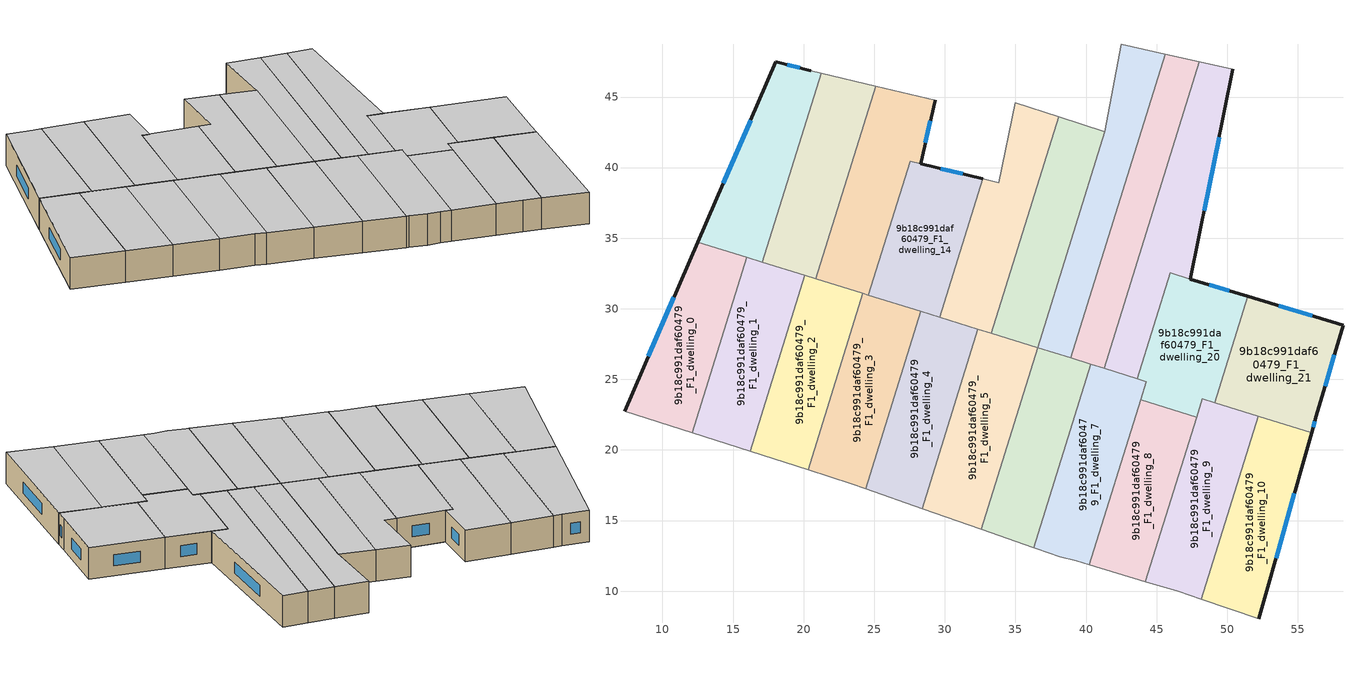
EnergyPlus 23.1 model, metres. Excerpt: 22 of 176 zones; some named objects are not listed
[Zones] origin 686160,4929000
9b18c991daf60479_F1_dwelling_0
 floor to 9b18c991daf60479_F0_dwelling_0 (EU_floor_Construction): 15.96,33.64 12.1,21.22 7.31,22.76 12.5,34.72 z3
 wall outside (EU_wall_Construction): 12.5,34.72 7.31,22.76 z3:6
 wall to 9b18c991daf60479_F1_dwelling_1 (EU_wall_Construction): 12.1,21.22 15.96,33.64 z3:6
 wall adiabatic (EU_wall_Construction): 7.31,22.76 12.1,21.22 z3:6
 wall to 9b18c991daf60479_F1_dwelling_11 (EU_wall_Construction): 15.96,33.64 12.5,34.72 z3:6
 window (EU_Window_Construction): 10.81,30.83 9,26.65 z3.98:5.02
 ceiling to 9b18c991daf60479_F2_dwelling_0 (EU_floor_Construction): 12.1,21.22 15.96,33.64 12.5,34.72 7.31,22.76 z6
9b18c991daf60479_F1_dwelling_1
 floor to 9b18c991daf60479_F0_dwelling_1 (EU_floor_Construction): 20.08,32.36 16.21,19.9 12.1,21.22 15.96,33.64 z3
 wall to 9b18c991daf60479_F1_dwelling_2 (EU_wall_Construction): 16.21,19.9 20.08,32.36 z3:6
 wall adiabatic (EU_wall_Construction): 12.1,21.22 16.21,19.9 z3:6
 wall to 9b18c991daf60479_F1_dwelling_12 (EU_wall_Construction): 20.08,32.36 17.08,33.3 z3:6
 wall to 9b18c991daf60479_F1_dwelling_11 (EU_wall_Construction): 17.08,33.3 15.96,33.64 z3:6
 ceiling to 9b18c991daf60479_F2_dwelling_1 (EU_floor_Construction): 16.21,19.9 20.08,32.36 15.96,33.64 12.1,21.22 z6
9b18c991daf60479_F1_dwelling_10
 floor to 9b18c991daf60479_F0_dwelling_10 (EU_floor_Construction): 55.98,21.21 52.24,8.05 48.17,9.43 52.2,22.39 z3
 wall outside (EU_wall_Construction): 52.24,8.05 55.98,21.21 z3:6
 wall adiabatic (EU_wall_Construction): 48.17,9.43 52.24,8.05 z3:6
 wall to 9b18c991daf60479_F1_dwelling_9 (EU_wall_Construction): 52.2,22.39 48.17,9.43 z3:6
 wall to 9b18c991daf60479_F1_dwelling_21 (EU_wall_Construction): 55.98,21.21 52.2,22.39 z3:6
 window (EU_Window_Construction): 53.46,12.33 54.76,16.93 z3.98:5.02
 ceiling to 9b18c991daf60479_F2_dwelling_10 (EU_floor_Construction): 52.24,8.05 55.98,21.21 52.2,22.39 48.17,9.43 z6
9b18c991daf60479_F1_dwelling_11
 floor to 9b18c991daf60479_F0_dwelling_11 (EU_floor_Construction): 21.24,46.69 17.08,33.3 12.5,34.72 18.04,47.5 20.51,46.87 z3
 wall outside (EU_wall_Construction): 20.51,46.87 18.04,47.5 12.5,34.72 z3:6
 wall adiabatic (EU_wall_Construction): 21.24,46.69 20.51,46.87 z3:6
 wall to 9b18c991daf60479_F1_dwelling_12 (EU_wall_Construction): 17.08,33.3 21.24,46.69 z3:6
 window (EU_Window_Construction): 16.24,43.34 14.3,38.87 / 19.71,47.07 18.85,47.29 z3.98:5.02
 ceiling to 9b18c991daf60479_F2_dwelling_11 (EU_floor_Construction): 17.08,33.3 21.24,46.69 20.51,46.87 18.04,47.5 12.5,34.72 z6
9b18c991daf60479_F1_dwelling_12
 floor to 9b18c991daf60479_F0_dwelling_12 (EU_floor_Construction): 25.11,45.77 20.87,32.12 17.08,33.3 21.24,46.69 z3
 wall to 9b18c991daf60479_F1_dwelling_13 (EU_wall_Construction): 20.87,32.12 25.11,45.77 z3:6
 wall adiabatic (EU_wall_Construction): 25.11,45.77 21.24,46.69 z3:6
 wall to 9b18c991daf60479_F1_dwelling_2 (EU_wall_Construction): 20.08,32.36 20.87,32.12 z3:6
 ceiling to 9b18c991daf60479_F2_dwelling_12 (EU_floor_Construction): 20.87,32.12 25.11,45.77 21.24,46.69 17.08,33.3 z6
9b18c991daf60479_F1_dwelling_13
 floor to 9b18c991daf60479_F0_dwelling_13 (EU_floor_Construction): 29.32,44.78 28.28,40.29 27.54,40.47 24.59,30.96 20.87,32.12 25.11,45.77 z3
 wall outside (EU_wall_Construction): 28.28,40.29 29.32,44.78 z3:6
 wall to 9b18c991daf60479_F1_dwelling_14 (EU_wall_Construction): 27.54,40.47 28.28,40.29 / 24.59,30.96 27.54,40.46 z3:6
 wall adiabatic (EU_wall_Construction): 29.32,44.78 25.11,45.77 z3:6
 wall to 9b18c991daf60479_F1_dwelling_2 (EU_wall_Construction): 20.87,32.12 24.19,31.09 z3:6
 wall to 9b18c991daf60479_F1_dwelling_3 (EU_wall_Construction): 24.19,31.09 24.59,30.96 z3:6
 window (EU_Window_Construction): 28.62,41.75 28.98,43.31 z3.98:5.02
 ceiling to 9b18c991daf60479_F2_dwelling_13 (EU_floor_Construction): 24.59,30.96 27.54,40.47 28.28,40.29 29.32,44.78 25.11,45.77 20.87,32.12 z6
9b18c991daf60479_F1_dwelling_14
 floor to 9b18c991daf60479_F0_dwelling_14 (EU_floor_Construction): 32.69,39.2 29.65,29.39 24.59,30.96 27.54,40.46 z3
 wall outside (EU_wall_Construction): 32.69,39.2 28.29,40.28 z3:6
 wall to 9b18c991daf60479_F1_dwelling_15 (EU_wall_Construction): 29.65,29.39 32.69,39.2 z3:6
 wall to 9b18c991daf60479_F1_dwelling_3 (EU_wall_Construction): 24.59,30.96 28.29,29.81 z3:6
 wall to 9b18c991daf60479_F1_dwelling_4 (EU_wall_Construction): 28.29,29.81 29.64,29.39 z3:6
 window (EU_Window_Construction): 31.26,39.55 29.72,39.93 z3.98:5.02
 ceiling to 9b18c991daf60479_F2_dwelling_14 (EU_floor_Construction): 29.65,29.39 32.69,39.2 27.54,40.46 24.59,30.96 z6
9b18c991daf60479_F1_dwelling_15
 floor to 9b18c991daf60479_F0_dwelling_15 (EU_floor_Construction): 38.06,43.62 33.29,28.26 29.65,29.39 32.69,39.2 33.82,38.92 35,44.61 z3
 wall adiabatic (EU_wall_Construction): 38.06,43.62 35,44.61 33.82,38.92 32.69,39.2 z3:6
 wall to 9b18c991daf60479_F1_dwelling_16 (EU_wall_Construction): 33.29,28.26 38.06,43.62 z3:6
 wall to 9b18c991daf60479_F1_dwelling_4 (EU_wall_Construction): 29.65,29.39 32.35,28.55 z3:6
 wall to 9b18c991daf60479_F1_dwelling_5 (EU_wall_Construction): 32.35,28.55 33.28,28.26 z3:6
 ceiling to 9b18c991daf60479_F2_dwelling_15 (EU_floor_Construction): 33.29,28.26 38.06,43.62 35,44.61 33.82,38.92 32.69,39.2 29.65,29.39 z6
9b18c991daf60479_F1_dwelling_16
 floor to 9b18c991daf60479_F0_dwelling_16 (EU_floor_Construction): 41.33,42.55 36.58,27.24 33.29,28.26 38.06,43.62 z3
 wall adiabatic (EU_wall_Construction): 41.33,42.55 38.06,43.62 z3:6
 wall to 9b18c991daf60479_F1_dwelling_17 (EU_wall_Construction): 36.58,27.24 41.33,42.55 z3:6
 wall to 9b18c991daf60479_F1_dwelling_5 (EU_wall_Construction): 33.29,28.26 36.58,27.24 z3:6
 ceiling to 9b18c991daf60479_F2_dwelling_16 (EU_floor_Construction): 36.58,27.24 41.33,42.55 38.06,43.62 33.29,28.26 z6
9b18c991daf60479_F1_dwelling_17
 floor to 9b18c991daf60479_F0_dwelling_17 (EU_floor_Construction): 45.6,48.04 38.91,26.51 36.58,27.24 41.33,42.55 42.48,48.74 z3
 wall adiabatic (EU_wall_Construction): 45.6,48.04 42.48,48.74 41.33,42.55 z3:6
 wall to 9b18c991daf60479_F1_dwelling_18 (EU_wall_Construction): 38.91,26.51 45.6,48.04 z3:6
 wall to 9b18c991daf60479_F1_dwelling_6 (EU_wall_Construction): 36.58,27.24 38.91,26.51 z3:6
 ceiling to 9b18c991daf60479_F2_dwelling_17 (EU_floor_Construction): 38.91,26.51 45.6,48.04 42.48,48.74 41.33,42.55 36.58,27.24 z6
9b18c991daf60479_F1_dwelling_18
 floor to 9b18c991daf60479_F0_dwelling_18 (EU_floor_Construction): 48.03,47.5 41.28,25.78 38.91,26.51 45.6,48.04 z3
 wall adiabatic (EU_wall_Construction): 48.03,47.5 45.6,48.04 z3:6
 wall to 9b18c991daf60479_F1_dwelling_19 (EU_wall_Construction): 41.28,25.78 48.03,47.5 z3:6
 wall to 9b18c991daf60479_F1_dwelling_7 (EU_wall_Construction): 40.33,26.07 41.28,25.78 z3:6
 wall to 9b18c991daf60479_F1_dwelling_6 (EU_wall_Construction): 38.91,26.51 40.33,26.07 z3:6
 ceiling to 9b18c991daf60479_F2_dwelling_18 (EU_floor_Construction): 41.28,25.78 48.03,47.5 45.6,48.04 38.91,26.51 z6
9b18c991daf60479_F1_dwelling_19
 floor to 9b18c991daf60479_F0_dwelling_19 (EU_floor_Construction): 50.41,46.97 47.39,32.11 45.96,32.54 43.63,25.05 41.28,25.78 48.03,47.5 z3
 wall outside (EU_wall_Construction): 47.39,32.11 50.41,46.97 z3:6
 wall adiabatic (EU_wall_Construction): 50.41,46.97 48.03,47.5 z3:6
 wall to 9b18c991daf60479_F1_dwelling_20 (EU_wall_Construction): 43.63,25.05 45.96,32.54 47.39,32.11 z3:6
 wall to 9b18c991daf60479_F1_dwelling_7 (EU_wall_Construction): 41.28,25.78 43.63,25.05 z3:6
 window (EU_Window_Construction): 48.37,36.94 49.43,42.13 z3.98:5.02
 ceiling to 9b18c991daf60479_F2_dwelling_19 (EU_floor_Construction): 43.63,25.05 45.96,32.54 47.39,32.11 50.41,46.97 48.03,47.5 41.28,25.78 z6
9b18c991daf60479_F1_dwelling_2
 floor to 9b18c991daf60479_F0_dwelling_2 (EU_floor_Construction): 24.19,31.09 20.31,18.58 16.21,19.9 20.08,32.36 z3
 wall to 9b18c991daf60479_F1_dwelling_3 (EU_wall_Construction): 20.31,18.58 24.19,31.09 z3:6
 wall adiabatic (EU_wall_Construction): 16.21,19.9 20.31,18.58 z3:6
 ceiling to 9b18c991daf60479_F2_dwelling_2 (EU_floor_Construction): 20.31,18.58 24.19,31.09 20.08,32.36 16.21,19.9 z6
9b18c991daf60479_F1_dwelling_20
 floor to 9b18c991daf60479_F0_dwelling_20 (EU_floor_Construction): 51.46,30.87 49.12,23.34 48.23,23.62 47.83,22.33 43.87,23.56 44.28,24.85 43.64,25.05 45.96,32.54 z3
 wall outside (EU_wall_Construction): 51.46,30.87 47.39,32.1 z3:6
 wall to 9b18c991daf60479_F1_dwelling_21 (EU_wall_Construction): 49.12,23.34 51.46,30.87 z3:6
 wall to 9b18c991daf60479_F1_dwelling_8 (EU_wall_Construction): 43.87,23.56 47.83,22.33 z3:6
 wall to 9b18c991daf60479_F1_dwelling_9 (EU_wall_Construction): 47.83,22.33 48.23,23.62 49.12,23.34 z3:6
 wall to 9b18c991daf60479_F1_dwelling_7 (EU_wall_Construction): 43.64,25.05 44.28,24.85 43.87,23.56 z3:6
 window (EU_Window_Construction): 50.13,31.27 48.71,31.7 z3.98:5.02
 ceiling to 9b18c991daf60479_F2_dwelling_20 (EU_floor_Construction): 49.12,23.34 51.46,30.87 45.96,32.54 43.64,25.05 44.28,24.85 43.87,23.56 47.83,22.33 48.23,23.62 z6
9b18c991daf60479_F1_dwelling_21
 floor to 9b18c991daf60479_F0_dwelling_21 (EU_floor_Construction): 58.2,28.83 56.32,22.42 55.98,21.21 49.12,23.34 51.46,30.87 z3
 wall outside (EU_wall_Construction): 55.98,21.21 56.32,22.42 58.2,28.83 51.46,30.87 z3:6
 wall to 9b18c991daf60479_F1_dwelling_9 (EU_wall_Construction): 49.12,23.34 52.2,22.39 z3:6
 window (EU_Window_Construction): 56.01,29.49 53.65,30.21 / 56.93,24.5 57.59,26.74 / 56.09,21.6 56.21,22.02 z3.98:5.02
 ceiling to 9b18c991daf60479_F2_dwelling_21 (EU_floor_Construction): 55.98,21.21 56.32,22.42 58.2,28.83 51.46,30.87 49.12,23.34 z6
9b18c991daf60479_F1_dwelling_3
 floor to 9b18c991daf60479_F0_dwelling_3 (EU_floor_Construction): 28.29,29.81 24.39,17.25 23.36,17.61 20.31,18.58 24.19,31.09 z3
 wall to 9b18c991daf60479_F1_dwelling_4 (EU_wall_Construction): 24.39,17.25 28.29,29.81 z3:6
 wall adiabatic (EU_wall_Construction): 20.31,18.58 23.36,17.61 24.39,17.25 z3:6
 ceiling to 9b18c991daf60479_F2_dwelling_3 (EU_floor_Construction): 24.39,17.25 28.29,29.81 24.19,31.09 20.31,18.58 23.36,17.61 z6
9b18c991daf60479_F1_dwelling_4
 floor to 9b18c991daf60479_F0_dwelling_4 (EU_floor_Construction): 32.35,28.55 28.4,15.85 24.39,17.25 28.29,29.81 z3
 wall to 9b18c991daf60479_F1_dwelling_5 (EU_wall_Construction): 28.4,15.85 32.35,28.55 z3:6
 wall adiabatic (EU_wall_Construction): 24.39,17.25 28.4,15.85 z3:6
 ceiling to 9b18c991daf60479_F2_dwelling_4 (EU_floor_Construction): 28.4,15.85 32.35,28.55 28.29,29.81 24.39,17.25 z6
9b18c991daf60479_F1_dwelling_5
 floor to 9b18c991daf60479_F0_dwelling_5 (EU_floor_Construction): 36.58,27.24 32.58,14.38 28.4,15.85 32.35,28.55 z3
 wall to 9b18c991daf60479_F1_dwelling_6 (EU_wall_Construction): 32.58,14.38 36.58,27.24 z3:6
 wall adiabatic (EU_wall_Construction): 28.4,15.85 32.58,14.38 z3:6
 ceiling to 9b18c991daf60479_F2_dwelling_5 (EU_floor_Construction): 32.58,14.38 36.58,27.24 32.35,28.55 28.4,15.85 z6
9b18c991daf60479_F1_dwelling_6
 floor to 9b18c991daf60479_F0_dwelling_6 (EU_floor_Construction): 40.33,26.07 36.3,13.09 32.58,14.38 36.58,27.24 z3
 wall adiabatic (EU_wall_Construction): 32.58,14.38 36.3,13.09 z3:6
 wall to 9b18c991daf60479_F1_dwelling_7 (EU_wall_Construction): 36.3,13.09 40.33,26.07 z3:6
 ceiling to 9b18c991daf60479_F2_dwelling_6 (EU_floor_Construction): 36.3,13.09 40.33,26.07 36.58,27.24 32.58,14.38 z6
9b18c991daf60479_F1_dwelling_7
 floor to 9b18c991daf60479_F0_dwelling_7 (EU_floor_Construction): 44.28,24.85 40.24,11.87 39.29,12.16 38.14,12.43 36.5,13.02 36.3,13.09 40.33,26.07 z3
 wall adiabatic (EU_wall_Construction): 36.3,13.09 36.5,13.02 38.14,12.43 39.29,12.16 40.24,11.87 z3:6
 wall to 9b18c991daf60479_F1_dwelling_8 (EU_wall_Construction): 40.24,11.87 43.87,23.56 z3:6
 ceiling to 9b18c991daf60479_F2_dwelling_7 (EU_floor_Construction): 40.24,11.87 44.28,24.85 40.33,26.07 36.3,13.09 36.5,13.02 38.14,12.43 39.29,12.16 z6
9b18c991daf60479_F1_dwelling_8
 floor to 9b18c991daf60479_F0_dwelling_8 (EU_floor_Construction): 47.83,22.33 44.21,10.68 40.24,11.87 43.87,23.56 z3
 wall adiabatic (EU_wall_Construction): 40.24,11.87 44.21,10.68 z3:6
 wall to 9b18c991daf60479_F1_dwelling_9 (EU_wall_Construction): 44.21,10.68 47.83,22.33 z3:6
 ceiling to 9b18c991daf60479_F2_dwelling_8 (EU_floor_Construction): 44.21,10.68 47.83,22.33 43.87,23.56 40.24,11.87 z6
9b18c991daf60479_F1_dwelling_9
 floor to 9b18c991daf60479_F0_dwelling_9 (EU_floor_Construction): 52.2,22.39 48.17,9.43 46.52,9.99 44.21,10.68 48.23,23.62 z3
 wall adiabatic (EU_wall_Construction): 44.21,10.68 46.52,9.99 48.17,9.43 z3:6
 ceiling to 9b18c991daf60479_F2_dwelling_9 (EU_floor_Construction): 48.17,9.43 52.2,22.39 48.23,23.62 44.21,10.68 46.52,9.99 z6
[Building]
EU S2 Campaign: North Axis=0; Terrain=City; Solar Distribution=FullExterior
[Site:Location]
Bologna: Latitude=44.5; Longitude=11.25; Time Zone=1; Elevation=37
[SizingPeriod:WeatherFileDays]
AnnualSizingPeriod: Begin Month=1; Begin Day of Month=1; End Month=12; End Day of Month=31; Day of Week for Start Day=Monday; Use Weather File Daylight Saving Period=No; Use Weather File Rain and Snow Indicators=No
[MATERIAL]
EU_InternalMass_Material: Roughness=MediumRough; Thickness=0.1; Conductivity=1; Density=1800; Specific Heat=900; Thermal Absorptance=0.9; Solar Absorptance=0.7; Visible Absorptance=0.7
[MATERIAL:NOMASS] Roughness=MediumRough; Thermal Absorptance=0.9; Solar Absorptance=0.7; Visible Absorptance=0.7
Name | Thermal Resistance
EU_wall_NoMass | 0.905828
EU_floor_NoMass | 0.67114
[WINDOWMATERIAL:SIMPLEGLAZINGSYSTEM]
EU_Window_SimpleGlazing: UFactor=4.52486; Solar Heat Gain Coefficient=0.85; Visible Transmittance=0.85
[CONSTRUCTION]
EU_wall_Construction: EU_wall_NoMass
EU_floor_Construction: EU_floor_NoMass
EU_Window_Construction: EU_Window_SimpleGlazing
EU_InternalMass_Construction: EU_InternalMass_Material
[ZONE] Type=1; Multiplier=1; Ceiling Height=autocalculate; Floor Area=autocalculate; Part of Total Floor Area=Yes
Name | Volume
9b18c991daf60479_F1_dwelling_0 | 168.732
9b18c991daf60479_F1_dwelling_1 | 168.704
9b18c991daf60479_F1_dwelling_10 | 168.722
9b18c991daf60479_F1_dwelling_11 | 168.71
9b18c991daf60479_F1_dwelling_12 | 168.747
9b18c991daf60479_F1_dwelling_13 | 176.865
9b18c991daf60479_F1_dwelling_14 | 160.482
9b18c991daf60479_F1_dwelling_15 | 168.712
9b18c991daf60479_F1_dwelling_16 | 166.007
9b18c991daf60479_F1_dwelling_17 | 171.425
9b18c991daf60479_F1_dwelling_18 | 168.713
9b18c991daf60479_F1_dwelling_19 | 201.921
9b18c991daf60479_F1_dwelling_2 | 168.715
9b18c991daf60479_F1_dwelling_20 | 152.236
9b18c991daf60479_F1_dwelling_21 | 168.708
9b18c991daf60479_F1_dwelling_3; 9b18c991daf60479_F1_dwelling_9 | 168.719
9b18c991daf60479_F1_dwelling_4 | 168.702
9b18c991daf60479_F1_dwelling_5 | 177.752
9b18c991daf60479_F1_dwelling_6 | 159.712
9b18c991daf60479_F1_dwelling_7 | 168.714
9b18c991daf60479_F1_dwelling_8 | 151.936
[INTERNALMASS] Construction=EU_InternalMass_Construction
Name | Zone or ZoneList | Surface Area
9b18c991daf60479_F1_dwelling_0_EU_InternalMass | 9b18c991daf60479_F1_dwelling_0 | 56.2443
9b18c991daf60479_F1_dwelling_1_EU_InternalMass | 9b18c991daf60479_F1_dwelling_1 | 56.2346
9b18c991daf60479_F1_dwelling_2_EU_InternalMass | 9b18c991daf60479_F1_dwelling_2 | 56.2382
9b18c991daf60479_F1_dwelling_3_EU_InternalMass | 9b18c991daf60479_F1_dwelling_3 | 56.2398
9b18c991daf60479_F1_dwelling_4_EU_InternalMass | 9b18c991daf60479_F1_dwelling_4 | 56.234
9b18c991daf60479_F1_dwelling_5_EU_InternalMass | 9b18c991daf60479_F1_dwelling_5 | 59.2505
9b18c991daf60479_F1_dwelling_6_EU_InternalMass | 9b18c991daf60479_F1_dwelling_6 | 53.2371
9b18c991daf60479_F1_dwelling_7_EU_InternalMass | 9b18c991daf60479_F1_dwelling_7 | 56.2377
9b18c991daf60479_F1_dwelling_8_EU_InternalMass | 9b18c991daf60479_F1_dwelling_8 | 50.641
9b18c991daf60479_F1_dwelling_9_EU_InternalMass | 9b18c991daf60479_F1_dwelling_9 | 56.2395
9b18c991daf60479_F1_dwelling_10_EU_InternalMass | 9b18c991daf60479_F1_dwelling_10 | 56.2407
9b18c991daf60479_F1_dwelling_11_EU_InternalMass | 9b18c991daf60479_F1_dwelling_11 | 56.237
9b18c991daf60479_F1_dwelling_12_EU_InternalMass | 9b18c991daf60479_F1_dwelling_12 | 56.249
9b18c991daf60479_F1_dwelling_13_EU_InternalMass | 9b18c991daf60479_F1_dwelling_13 | 58.9541
9b18c991daf60479_F1_dwelling_14_EU_InternalMass | 9b18c991daf60479_F1_dwelling_14 | 53.5093
9b18c991daf60479_F1_dwelling_15_EU_InternalMass | 9b18c991daf60479_F1_dwelling_15 | 56.2372
9b18c991daf60479_F1_dwelling_16_EU_InternalMass | 9b18c991daf60479_F1_dwelling_16 | 55.3355
9b18c991daf60479_F1_dwelling_17_EU_InternalMass | 9b18c991daf60479_F1_dwelling_17 | 57.1422
9b18c991daf60479_F1_dwelling_18_EU_InternalMass | 9b18c991daf60479_F1_dwelling_18 | 56.2373
9b18c991daf60479_F1_dwelling_19_EU_InternalMass | 9b18c991daf60479_F1_dwelling_19 | 67.3081
9b18c991daf60479_F1_dwelling_20_EU_InternalMass | 9b18c991daf60479_F1_dwelling_20 | 50.7654
9b18c991daf60479_F1_dwelling_21_EU_InternalMass | 9b18c991daf60479_F1_dwelling_21 | 56.2363
[OTHEREQUIPMENT] Fuel Type=Electricity; Design Level Calculation Method=Watts/Area; Power per Zone Floor Area=1; Fraction Latent=0; Fraction Radiant=0; Fraction Lost=0; Carbon Dioxide Generation Rate=0; EndUse Subcategory=EU_Step8_InternalGains
Name | Zone or ZoneList or Space or SpaceList | Schedule
EU_Step8_InternalGain_9b18c991daf60479_F1_dwelling_0_f000 | 9b18c991daf60479_F1_dwelling_0 | EU_Step8_GainSchedule_9b18c991daf60479_F1_dwelling_0_f000
EU_Step8_InternalGain_9b18c991daf60479_F1_dwelling_1_f000 | 9b18c991daf60479_F1_dwelling_1 | EU_Step8_GainSchedule_9b18c991daf60479_F1_dwelling_1_f000
EU_Step8_InternalGain_9b18c991daf60479_F1_dwelling_2_f000 | 9b18c991daf60479_F1_dwelling_2 | EU_Step8_GainSchedule_9b18c991daf60479_F1_dwelling_2_f000
EU_Step8_InternalGain_9b18c991daf60479_F1_dwelling_3_f000 | 9b18c991daf60479_F1_dwelling_3 | EU_Step8_GainSchedule_9b18c991daf60479_F1_dwelling_3_f000
EU_Step8_InternalGain_9b18c991daf60479_F1_dwelling_4_f000 | 9b18c991daf60479_F1_dwelling_4 | EU_Step8_GainSchedule_9b18c991daf60479_F1_dwelling_4_f000
EU_Step8_InternalGain_9b18c991daf60479_F1_dwelling_5_f000 | 9b18c991daf60479_F1_dwelling_5 | EU_Step8_GainSchedule_9b18c991daf60479_F1_dwelling_5_f000
EU_Step8_InternalGain_9b18c991daf60479_F1_dwelling_6_f000 | 9b18c991daf60479_F1_dwelling_6 | EU_Step8_GainSchedule_9b18c991daf60479_F1_dwelling_6_f000
EU_Step8_InternalGain_9b18c991daf60479_F1_dwelling_7_f000 | 9b18c991daf60479_F1_dwelling_7 | EU_Step8_GainSchedule_9b18c991daf60479_F1_dwelling_7_f000
EU_Step8_InternalGain_9b18c991daf60479_F1_dwelling_8_f000 | 9b18c991daf60479_F1_dwelling_8 | EU_Step8_GainSchedule_9b18c991daf60479_F1_dwelling_8_f000
EU_Step8_InternalGain_9b18c991daf60479_F1_dwelling_9_f000 | 9b18c991daf60479_F1_dwelling_9 | EU_Step8_GainSchedule_9b18c991daf60479_F1_dwelling_9_f000
EU_Step8_InternalGain_9b18c991daf60479_F1_dwelling_10_f000 | 9b18c991daf60479_F1_dwelling_10 | EU_Step8_GainSchedule_9b18c991daf60479_F1_dwelling_10_f000
EU_Step8_InternalGain_9b18c991daf60479_F1_dwelling_11_f000 | 9b18c991daf60479_F1_dwelling_11 | EU_Step8_GainSchedule_9b18c991daf60479_F1_dwelling_11_f000
EU_Step8_InternalGain_9b18c991daf60479_F1_dwelling_12_f000 | 9b18c991daf60479_F1_dwelling_12 | EU_Step8_GainSchedule_9b18c991daf60479_F1_dwelling_12_f000
EU_Step8_InternalGain_9b18c991daf60479_F1_dwelling_13_f000 | 9b18c991daf60479_F1_dwelling_13 | EU_Step8_GainSchedule_9b18c991daf60479_F1_dwelling_13_f000
EU_Step8_InternalGain_9b18c991daf60479_F1_dwelling_14_f000 | 9b18c991daf60479_F1_dwelling_14 | EU_Step8_GainSchedule_9b18c991daf60479_F1_dwelling_14_f000
EU_Step8_InternalGain_9b18c991daf60479_F1_dwelling_15_f000 | 9b18c991daf60479_F1_dwelling_15 | EU_Step8_GainSchedule_9b18c991daf60479_F1_dwelling_15_f000
EU_Step8_InternalGain_9b18c991daf60479_F1_dwelling_16_f000 | 9b18c991daf60479_F1_dwelling_16 | EU_Step8_GainSchedule_9b18c991daf60479_F1_dwelling_16_f000
EU_Step8_InternalGain_9b18c991daf60479_F1_dwelling_17_f000 | 9b18c991daf60479_F1_dwelling_17 | EU_Step8_GainSchedule_9b18c991daf60479_F1_dwelling_17_f000
EU_Step8_InternalGain_9b18c991daf60479_F1_dwelling_18_f000 | 9b18c991daf60479_F1_dwelling_18 | EU_Step8_GainSchedule_9b18c991daf60479_F1_dwelling_18_f000
EU_Step8_InternalGain_9b18c991daf60479_F1_dwelling_19_f000 | 9b18c991daf60479_F1_dwelling_19 | EU_Step8_GainSchedule_9b18c991daf60479_F1_dwelling_19_f000
EU_Step8_InternalGain_9b18c991daf60479_F1_dwelling_20_f000 | 9b18c991daf60479_F1_dwelling_20 | EU_Step8_GainSchedule_9b18c991daf60479_F1_dwelling_20_f000
EU_Step8_InternalGain_9b18c991daf60479_F1_dwelling_21_f000 | 9b18c991daf60479_F1_dwelling_21 | EU_Step8_GainSchedule_9b18c991daf60479_F1_dwelling_21_f000
[ZONEVENTILATION:DESIGNFLOWRATE] Schedule=EU_AlwaysOn; Design Flow Rate Calculation Method=AirChanges/Hour; Air Changes per Hour=0.73129; Ventilation Type=Natural; Fan Pressure Rise=0; Fan Total Efficiency=1; Constant Term Coefficient=1; Temperature Term Coefficient=0; Velocity Term Coefficient=0; Velocity Squared Term Coefficient=0; Minimum Indoor Temperature=-100; Maximum Indoor Temperature=100; Delta Temperature=-100; Minimum Outdoor Temperature=-100; Maximum Outdoor Temperature=100; Maximum Wind Speed=40
Name | Zone or ZoneList or Space or SpaceList
EU_ConstantAir_9b18c991daf60479_F1_dwelling_0 | 9b18c991daf60479_F1_dwelling_0
EU_ConstantAir_9b18c991daf60479_F1_dwelling_1 | 9b18c991daf60479_F1_dwelling_1
EU_ConstantAir_9b18c991daf60479_F1_dwelling_2 | 9b18c991daf60479_F1_dwelling_2
EU_ConstantAir_9b18c991daf60479_F1_dwelling_3 | 9b18c991daf60479_F1_dwelling_3
EU_ConstantAir_9b18c991daf60479_F1_dwelling_4 | 9b18c991daf60479_F1_dwelling_4
EU_ConstantAir_9b18c991daf60479_F1_dwelling_5 | 9b18c991daf60479_F1_dwelling_5
EU_ConstantAir_9b18c991daf60479_F1_dwelling_6 | 9b18c991daf60479_F1_dwelling_6
EU_ConstantAir_9b18c991daf60479_F1_dwelling_7 | 9b18c991daf60479_F1_dwelling_7
EU_ConstantAir_9b18c991daf60479_F1_dwelling_8 | 9b18c991daf60479_F1_dwelling_8
EU_ConstantAir_9b18c991daf60479_F1_dwelling_9 | 9b18c991daf60479_F1_dwelling_9
EU_ConstantAir_9b18c991daf60479_F1_dwelling_10 | 9b18c991daf60479_F1_dwelling_10
EU_ConstantAir_9b18c991daf60479_F1_dwelling_11 | 9b18c991daf60479_F1_dwelling_11
EU_ConstantAir_9b18c991daf60479_F1_dwelling_12 | 9b18c991daf60479_F1_dwelling_12
EU_ConstantAir_9b18c991daf60479_F1_dwelling_13 | 9b18c991daf60479_F1_dwelling_13
EU_ConstantAir_9b18c991daf60479_F1_dwelling_14 | 9b18c991daf60479_F1_dwelling_14
EU_ConstantAir_9b18c991daf60479_F1_dwelling_15 | 9b18c991daf60479_F1_dwelling_15
EU_ConstantAir_9b18c991daf60479_F1_dwelling_16 | 9b18c991daf60479_F1_dwelling_16
EU_ConstantAir_9b18c991daf60479_F1_dwelling_17 | 9b18c991daf60479_F1_dwelling_17
EU_ConstantAir_9b18c991daf60479_F1_dwelling_18 | 9b18c991daf60479_F1_dwelling_18
EU_ConstantAir_9b18c991daf60479_F1_dwelling_19 | 9b18c991daf60479_F1_dwelling_19
EU_ConstantAir_9b18c991daf60479_F1_dwelling_20 | 9b18c991daf60479_F1_dwelling_20
EU_ConstantAir_9b18c991daf60479_F1_dwelling_21 | 9b18c991daf60479_F1_dwelling_21
[HVACTEMPLATE:ZONE:IDEALLOADSAIRSYSTEM] System Availability Schedule=EU_AlwaysOn; Maximum Heating Supply Air Temperature=50; Minimum Cooling Supply Air Temperature=13; Maximum Heating Supply Air Humidity Ratio=0.0156; Minimum Cooling Supply Air Humidity Ratio=0.0077; Heating Limit=NoLimit; Cooling Limit=NoLimit; Heating Availability Schedule=EU_AlwaysOn; Cooling Availability Schedule=EU_CoolingOff; Dehumidification Control Type=ConstantSensibleHeatRatio; Cooling Sensible Heat Ratio=0.7; Dehumidification Setpoint=60; Humidification Control Type=None; Humidification Setpoint=30; Outdoor Air Method=None; Outdoor Air Flow Rate per Person=0.00944; Outdoor Air Flow Rate per Zone Floor Area=0; Outdoor Air Flow Rate per Zone=0; Demand Controlled Ventilation Type=None; Outdoor Air Economizer Type=NoEconomizer; Heat Recovery Type=None; Sensible Heat Recovery Effectiveness=0.7; Latent Heat Recovery Effectiveness=0.65
Name | Template Thermostat
9b18c991daf60479_F1_dwelling_0 | EU_HeatOnly_9b18c991daf60479_F1_dwelling_0
9b18c991daf60479_F1_dwelling_1 | EU_HeatOnly_9b18c991daf60479_F1_dwelling_1
9b18c991daf60479_F1_dwelling_2 | EU_HeatOnly_9b18c991daf60479_F1_dwelling_2
9b18c991daf60479_F1_dwelling_3 | EU_HeatOnly_9b18c991daf60479_F1_dwelling_3
9b18c991daf60479_F1_dwelling_4 | EU_HeatOnly_9b18c991daf60479_F1_dwelling_4
9b18c991daf60479_F1_dwelling_5 | EU_HeatOnly_9b18c991daf60479_F1_dwelling_5
9b18c991daf60479_F1_dwelling_6 | EU_HeatOnly_9b18c991daf60479_F1_dwelling_6
9b18c991daf60479_F1_dwelling_7 | EU_HeatOnly_9b18c991daf60479_F1_dwelling_7
9b18c991daf60479_F1_dwelling_8 | EU_HeatOnly_9b18c991daf60479_F1_dwelling_8
9b18c991daf60479_F1_dwelling_9 | EU_HeatOnly_9b18c991daf60479_F1_dwelling_9
9b18c991daf60479_F1_dwelling_10 | EU_HeatOnly_9b18c991daf60479_F1_dwelling_10
9b18c991daf60479_F1_dwelling_11 | EU_HeatOnly_9b18c991daf60479_F1_dwelling_11
9b18c991daf60479_F1_dwelling_12 | EU_HeatOnly_9b18c991daf60479_F1_dwelling_12
9b18c991daf60479_F1_dwelling_13 | EU_HeatOnly_9b18c991daf60479_F1_dwelling_13
9b18c991daf60479_F1_dwelling_14 | EU_HeatOnly_9b18c991daf60479_F1_dwelling_14
9b18c991daf60479_F1_dwelling_15 | EU_HeatOnly_9b18c991daf60479_F1_dwelling_15
9b18c991daf60479_F1_dwelling_16 | EU_HeatOnly_9b18c991daf60479_F1_dwelling_16
9b18c991daf60479_F1_dwelling_17 | EU_HeatOnly_9b18c991daf60479_F1_dwelling_17
9b18c991daf60479_F1_dwelling_18 | EU_HeatOnly_9b18c991daf60479_F1_dwelling_18
9b18c991daf60479_F1_dwelling_19 | EU_HeatOnly_9b18c991daf60479_F1_dwelling_19
9b18c991daf60479_F1_dwelling_20 | EU_HeatOnly_9b18c991daf60479_F1_dwelling_20
9b18c991daf60479_F1_dwelling_21 | EU_HeatOnly_9b18c991daf60479_F1_dwelling_21
[SIZING:ZONE] Zone Cooling Design Supply Air Temperature Input Method=SupplyAirTemperature; Zone Cooling Design Supply Air Temperature=13; Zone Heating Design Supply Air Temperature Input Method=SupplyAirTemperature; Zone Heating Design Supply Air Temperature=50; Zone Cooling Design Supply Air Humidity Ratio=0.008; Zone Heating Design Supply Air Humidity Ratio=0.008; Cooling Design Air Flow Method=DesignDay; Cooling Design Air Flow Rate=0; Cooling Minimum Air Flow per Zone Floor Area=0.000762; Cooling Minimum Air Flow=0; Cooling Minimum Air Flow Fraction=0.2; Heating Design Air Flow Method=DesignDay; Heating Design Air Flow Rate=0; Heating Maximum Air Flow per Zone Floor Area=0.002032; Heating Maximum Air Flow=0.141576; Heating Maximum Air Flow Fraction=0.3; Account for Dedicated Outdoor Air System=No; Dedicated Outdoor Air System Control Strategy=NeutralSupplyAir; Dedicated Outdoor Air Low Setpoint Temperature for Design=autosize; Dedicated Outdoor Air High Setpoint Temperature for Design=autosize; Zone Load Sizing Method=Sensible Load Only No Latent Load; Zone Latent Cooling Design Supply Air Humidity Ratio Input Method=HumidityRatioDifference; Zone Cooling Design Supply Air Humidity Ratio Difference=0.005; Zone Latent Heating Design Supply Air Humidity Ratio Input Method=HumidityRatioDifference; Zone Humidification Design Supply Air Humidity Ratio Difference=0.005
9b18c991daf60479_F1_dwelling_0; 9b18c991daf60479_F1_dwelling_1; 9b18c991daf60479_F1_dwelling_2; 9b18c991daf60479_F1_dwelling_3; 9b18c991daf60479_F1_dwelling_4; 9b18c991daf60479_F1_dwelling_5; 9b18c991daf60479_F1_dwelling_6; 9b18c991daf60479_F1_dwelling_7; 9b18c991daf60479_F1_dwelling_8; 9b18c991daf60479_F1_dwelling_9; 9b18c991daf60479_F1_dwelling_10; 9b18c991daf60479_F1_dwelling_11; 9b18c991daf60479_F1_dwelling_12; 9b18c991daf60479_F1_dwelling_13; 9b18c991daf60479_F1_dwelling_14; 9b18c991daf60479_F1_dwelling_15; 9b18c991daf60479_F1_dwelling_16; 9b18c991daf60479_F1_dwelling_17; 9b18c991daf60479_F1_dwelling_18; 9b18c991daf60479_F1_dwelling_19; 9b18c991daf60479_F1_dwelling_20; 9b18c991daf60479_F1_dwelling_21
[SCHEDULE:CONSTANT]
Name | Hourly Value
EU_AlwaysOn | 1
EU_CoolingOff | 0
[SCHEDULE:FILE] Column Number=1; Rows to Skip at Top=0; Number of Hours of Data=8760; Column Separator=Comma; Interpolate to Timestep=No; Minutes per Item=60; Adjust Schedule for Daylight Savings=Yes
Name | File
EU_Step8_GainSchedule_9b18c991daf60479_F1_dwelling_0_f000 | ../../schedules/9b18c991daf60479/9b18c991daf60479_F1_dwelling_0_f000_gain.csv
EU_Step8_GainSchedule_9b18c991daf60479_F1_dwelling_1_f000 | ../../schedules/9b18c991daf60479/9b18c991daf60479_F1_dwelling_1_f000_gain.csv
EU_Step8_GainSchedule_9b18c991daf60479_F1_dwelling_2_f000 | ../../schedules/9b18c991daf60479/9b18c991daf60479_F1_dwelling_2_f000_gain.csv
EU_Step8_GainSchedule_9b18c991daf60479_F1_dwelling_3_f000 | ../../schedules/9b18c991daf60479/9b18c991daf60479_F1_dwelling_3_f000_gain.csv
EU_Step8_GainSchedule_9b18c991daf60479_F1_dwelling_4_f000 | ../../schedules/9b18c991daf60479/9b18c991daf60479_F1_dwelling_4_f000_gain.csv
EU_Step8_GainSchedule_9b18c991daf60479_F1_dwelling_5_f000 | ../../schedules/9b18c991daf60479/9b18c991daf60479_F1_dwelling_5_f000_gain.csv
EU_Step8_GainSchedule_9b18c991daf60479_F1_dwelling_6_f000 | ../../schedules/9b18c991daf60479/9b18c991daf60479_F1_dwelling_6_f000_gain.csv
EU_Step8_GainSchedule_9b18c991daf60479_F1_dwelling_7_f000 | ../../schedules/9b18c991daf60479/9b18c991daf60479_F1_dwelling_7_f000_gain.csv
EU_Step8_GainSchedule_9b18c991daf60479_F1_dwelling_8_f000 | ../../schedules/9b18c991daf60479/9b18c991daf60479_F1_dwelling_8_f000_gain.csv
EU_Step8_GainSchedule_9b18c991daf60479_F1_dwelling_9_f000 | ../../schedules/9b18c991daf60479/9b18c991daf60479_F1_dwelling_9_f000_gain.csv
EU_Step8_GainSchedule_9b18c991daf60479_F1_dwelling_10_f000 | ../../schedules/9b18c991daf60479/9b18c991daf60479_F1_dwelling_10_f000_gain.csv
EU_Step8_GainSchedule_9b18c991daf60479_F1_dwelling_11_f000 | ../../schedules/9b18c991daf60479/9b18c991daf60479_F1_dwelling_11_f000_gain.csv
EU_Step8_GainSchedule_9b18c991daf60479_F1_dwelling_12_f000 | ../../schedules/9b18c991daf60479/9b18c991daf60479_F1_dwelling_12_f000_gain.csv
EU_Step8_GainSchedule_9b18c991daf60479_F1_dwelling_13_f000 | ../../schedules/9b18c991daf60479/9b18c991daf60479_F1_dwelling_13_f000_gain.csv
EU_Step8_GainSchedule_9b18c991daf60479_F1_dwelling_14_f000 | ../../schedules/9b18c991daf60479/9b18c991daf60479_F1_dwelling_14_f000_gain.csv
EU_Step8_GainSchedule_9b18c991daf60479_F1_dwelling_15_f000 | ../../schedules/9b18c991daf60479/9b18c991daf60479_F1_dwelling_15_f000_gain.csv
EU_Step8_GainSchedule_9b18c991daf60479_F1_dwelling_16_f000 | ../../schedules/9b18c991daf60479/9b18c991daf60479_F1_dwelling_16_f000_gain.csv
EU_Step8_GainSchedule_9b18c991daf60479_F1_dwelling_17_f000 | ../../schedules/9b18c991daf60479/9b18c991daf60479_F1_dwelling_17_f000_gain.csv
EU_Step8_GainSchedule_9b18c991daf60479_F1_dwelling_18_f000 | ../../schedules/9b18c991daf60479/9b18c991daf60479_F1_dwelling_18_f000_gain.csv
EU_Step8_GainSchedule_9b18c991daf60479_F1_dwelling_19_f000 | ../../schedules/9b18c991daf60479/9b18c991daf60479_F1_dwelling_19_f000_gain.csv
EU_Step8_GainSchedule_9b18c991daf60479_F1_dwelling_20_f000 | ../../schedules/9b18c991daf60479/9b18c991daf60479_F1_dwelling_20_f000_gain.csv
EU_Step8_GainSchedule_9b18c991daf60479_F1_dwelling_21_f000 | ../../schedules/9b18c991daf60479/9b18c991daf60479_F1_dwelling_21_f000_gain.csv
